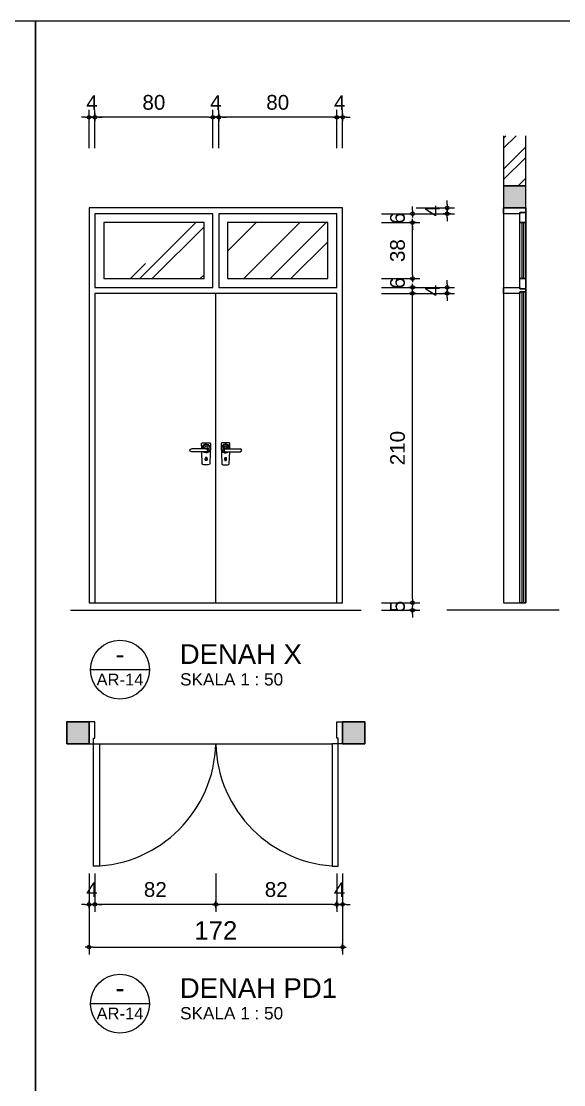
# Model space of a CAD drawing. Header units: inches. Extents: x 249 to 1192, y -18 to 440.
# Drawn here: x 286.01 to 293.37, y 130.47 to 144.9 of the extents above; entities that cross this region are included whole.
import ezdxf
from ezdxf.enums import TextEntityAlignment as Align

# ---------------------------------------------------------------- set-up
doc = ezdxf.new("R2010")
doc.units = ezdxf.units.IN
doc.header["$MEASUREMENT"] = 0
for name, color, linetype, lineweight in [('ars', 11, 'Continuous', 0), ('ARSIR', 8, 'Continuous', 5), ('KACA', 141, 'Continuous', 30), ('KUSEN', 16, 'Continuous', 15), ('lan', 7, 'Continuous', 15), ('NOT', 7, 'Continuous', 9), ('tem', 5, 'Continuous', 20), ('TEXS', 7, 'Continuous', 9), ('TEXT (KET. POLA)', 4, 'Continuous', 5)]:
    doc.layers.add(name, color=color, linetype=linetype, lineweight=lineweight)
doc.layers.add('KOLOM', color=5, linetype='Continuous')
doc.styles.add('S', font='SIMPLEX', dxfattribs={"width": 1.1})
doc.styles.get("Standard").update_dxf_attribs({"font": 'arial.ttf'})
doc.dimstyles.new('SK-50', dxfattribs={"dimtxt": 0.25, "dimasz": 0.1, "dimexe": 0.1, "dimexo": 0, "dimgap": 0.1, "dimtad": 1, "dimdec": 0, "dimlfac": 50, "dimzin": 12, "dimdsep": 46, "dimtxsty": 'Standard', "dimblk": 'BULAT', "dimcen": 0.1, "dimadec": 0, "dimazin": 3, "dimtfac": 1, "dimtdec": 0, "dimtix": 1, "dimtofl": 0, "dimtmove": 0, "dimatfit": 3, "dimldrblk": 'BULAT', "dimfxl": 0, "dimtolj": 1, "dimtzin": 0, "dimarcsym": 0})

# ---------------------------------------------------------------- blocks, each defined once
blk = doc.blocks.new('HANDEL')
at = {"elevation": -400}
blk.add_lwpolyline([(849.93, 208.99), (850.05, 212.47, 0.424007), (849.55, 212.99), (844.58, 212.99, 0.424007), (844.08, 212.47), (844.53, 198.96, 0.404487), (845.53, 197.99), (848.6, 197.99, 0.404487), (849.6, 198.96), (849.86, 206.99)], format="xyb", dxfattribs=at)
blk.add_lwpolyline([(847.82, 209.31), (846.29, 209.31), (846.29, 208.98), (847.82, 208.98)], close=True, dxfattribs=at)
for points in [[(846.64, 202.99), (846.64, 202.62)], [(846.64, 202.99), (847.44, 202.99)], [(846.94, 202.39), (847.14, 202.39)], [(846.94, 202.39), (846.94, 201.59)], [(847.04, 208.99), (857.04, 208.99)], [(847.04, 206.99), (857.04, 206.99)], [(847.04, 202.39), (847.04, 201.59)], [(847.14, 202.39), (847.14, 201.59)], [(847.44, 202.99), (847.44, 202.62)], [(846.64, 201.35), (846.64, 200.99)], [(846.64, 200.99), (847.44, 200.99)], [(846.94, 201.99), (847.14, 201.99)], [(846.94, 201.59), (847.14, 201.59)], [(847.44, 201.35), (847.44, 200.99)]]:
    blk.add_lwpolyline(points, dxfattribs=at)
for radius in [0.65, 0.55]:
    blk.add_circle((847.04, 201.99, -400), radius)
for centre, radius, start, end in [((847.05, 209.15, -400), 3, 356.95117, 313.9576), ((847.05, 209.15, -400), 2.5, 356.34064, 300.25126), ((847.05, 209.15, -400), 1.5, 353.89366, 227.38161), ((847.04, 207.99, -400), 1, 83.89448, 270), ((847.04, 201.99, -400), 0.75, 122.23095, 237.76905), ((847.04, 201.99, -400), 0.75, 302.23095, 57.76905), ((857.04, 207.99, -400), 1, 270, 90)]:
    blk.add_arc(centre, radius, start, end)
blk = doc.blocks.new('BULAT')
for p, q in [((-1, 0), (1, 0)), ((0, -1), (0, 1))]:
    blk.add_line(p, q)
blk.add_circle((0, 0), 0.5)
blk = doc.blocks.new('*D844')
at = {"layer": 'DEFPOINTS', "color": 0}
for p in [(286.928, 143.596), (286.928, 143.177), (287.008, 143.177)]:
    blk.add_point(p, dxfattribs=at)
at = {"layer": 'TEXS', "color": 0, "lineweight": -2}
for p, q in [((286.928, 143.177), (286.928, 143.696)), ((287.008, 143.177), (287.008, 143.696)), ((286.878, 143.596), (286.828, 143.596)), ((287.058, 143.596), (287.108, 143.596))]:
    blk.add_line(p, q, dxfattribs=at)
at = {"layer": 'TEXS', "color": 0, "lineweight": -2, "xscale": 0.05, "yscale": 0.05, "zscale": 0.05}
blk.add_blockref('BULAT', (286.928, 143.596), dxfattribs=at)
at = {"layer": 'TEXS', "color": 0, "lineweight": -2, "xscale": 0.05, "yscale": 0.05, "zscale": 0.05, "rotation": 180}
blk.add_blockref('BULAT', (287.008, 143.596), dxfattribs=at)
at = {"layer": 'TEXS', "color": 0, "insert": (286.968, 143.796), "char_height": 0.2, "attachment_point": 5}
blk.add_mtext('\\A1;4', dxfattribs=at)
blk = doc.blocks.new('*D845')
at = {"layer": 'DEFPOINTS', "color": 0}
for p in [(287.008, 143.596), (287.008, 143.177), (288.608, 143.177)]:
    blk.add_point(p, dxfattribs=at)
at = {"layer": 'TEXS', "color": 0, "lineweight": -2}
for p, q in [((287.008, 143.177), (287.008, 143.696)), ((288.608, 143.177), (288.608, 143.696)), ((288.558, 143.596), (287.058, 143.596))]:
    blk.add_line(p, q, dxfattribs=at)
at = {"layer": 'TEXS', "color": 0, "lineweight": -2, "xscale": 0.05, "yscale": 0.05, "zscale": 0.05, "rotation": 180}
blk.add_blockref('BULAT', (287.008, 143.596), dxfattribs=at)
at = {"layer": 'TEXS', "color": 0, "lineweight": -2, "xscale": 0.05, "yscale": 0.05, "zscale": 0.05}
blk.add_blockref('BULAT', (288.608, 143.596), dxfattribs=at)
at = {"layer": 'TEXS', "color": 0, "insert": (287.808, 143.798), "char_height": 0.2, "attachment_point": 5}
blk.add_mtext('\\A1;80', dxfattribs=at)
blk = doc.blocks.new('*D846')
at = {"layer": 'DEFPOINTS', "color": 0}
for p in [(288.608, 143.596), (288.608, 143.177), (288.688, 143.177)]:
    blk.add_point(p, dxfattribs=at)
at = {"layer": 'TEXS', "color": 0, "lineweight": -2}
for p, q in [((288.608, 143.177), (288.608, 143.696)), ((288.688, 143.177), (288.688, 143.696)), ((288.558, 143.596), (288.508, 143.596)), ((288.738, 143.596), (288.788, 143.596))]:
    blk.add_line(p, q, dxfattribs=at)
at = {"layer": 'TEXS', "color": 0, "lineweight": -2, "xscale": 0.05, "yscale": 0.05, "zscale": 0.05}
blk.add_blockref('BULAT', (288.608, 143.596), dxfattribs=at)
at = {"layer": 'TEXS', "color": 0, "lineweight": -2, "xscale": 0.05, "yscale": 0.05, "zscale": 0.05, "rotation": 180}
blk.add_blockref('BULAT', (288.688, 143.596), dxfattribs=at)
at = {"layer": 'TEXS', "color": 0, "insert": (288.648, 143.796), "char_height": 0.2, "attachment_point": 5}
blk.add_mtext('\\A1;4', dxfattribs=at)
blk = doc.blocks.new('*D847')
at = {"layer": 'DEFPOINTS', "color": 0}
for p in [(288.688, 143.596), (288.688, 143.177), (290.289, 143.177)]:
    blk.add_point(p, dxfattribs=at)
at = {"layer": 'TEXS', "color": 0, "lineweight": -2}
for p, q in [((288.688, 143.177), (288.688, 143.696)), ((290.289, 143.177), (290.289, 143.696)), ((290.239, 143.596), (288.738, 143.596))]:
    blk.add_line(p, q, dxfattribs=at)
at = {"layer": 'TEXS', "color": 0, "lineweight": -2, "xscale": 0.05, "yscale": 0.05, "zscale": 0.05, "rotation": 180}
blk.add_blockref('BULAT', (288.688, 143.596), dxfattribs=at)
at = {"layer": 'TEXS', "color": 0, "lineweight": -2, "xscale": 0.05, "yscale": 0.05, "zscale": 0.05}
blk.add_blockref('BULAT', (290.289, 143.596), dxfattribs=at)
at = {"layer": 'TEXS', "color": 0, "insert": (289.488, 143.798), "char_height": 0.2, "attachment_point": 5}
blk.add_mtext('\\A1;80', dxfattribs=at)
blk = doc.blocks.new('*D848')
at = {"layer": 'DEFPOINTS', "color": 0}
for p in [(290.289, 143.596), (290.289, 143.177), (290.369, 143.177)]:
    blk.add_point(p, dxfattribs=at)
at = {"layer": 'TEXS', "color": 0, "lineweight": -2}
for p, q in [((290.289, 143.177), (290.289, 143.696)), ((290.369, 143.177), (290.369, 143.696)), ((290.239, 143.596), (290.189, 143.596)), ((290.419, 143.596), (290.469, 143.596))]:
    blk.add_line(p, q, dxfattribs=at)
at = {"layer": 'TEXS', "color": 0, "lineweight": -2, "xscale": 0.05, "yscale": 0.05, "zscale": 0.05}
blk.add_blockref('BULAT', (290.289, 143.596), dxfattribs=at)
at = {"layer": 'TEXS', "color": 0, "lineweight": -2, "xscale": 0.05, "yscale": 0.05, "zscale": 0.05, "rotation": 180}
blk.add_blockref('BULAT', (290.369, 143.596), dxfattribs=at)
at = {"layer": 'TEXS', "color": 0, "insert": (290.329, 143.796), "char_height": 0.2, "attachment_point": 5}
blk.add_mtext('\\A1;4', dxfattribs=at)
blk = doc.blocks.new('*D849')
at = {"layer": 'DEFPOINTS', "color": 0}
for p in [(291.366, 142.367), (291.786, 142.367), (291.366, 142.287)]:
    blk.add_point(p, dxfattribs=at)
at = {"layer": 'TEXS', "color": 0, "lineweight": -2}
for p, q in [((291.786, 142.417), (291.786, 142.467)), ((291.366, 142.367), (291.886, 142.367)), ((291.366, 142.287), (291.886, 142.287)), ((291.786, 142.237), (291.786, 142.187))]:
    blk.add_line(p, q, dxfattribs=at)
at = {"layer": 'TEXS', "color": 0, "lineweight": -2, "xscale": 0.05, "yscale": 0.05, "zscale": 0.05}
for p, rotation in [((291.786, 142.367), 270), ((291.786, 142.287), 90)]:
    blk.add_blockref('BULAT', p, dxfattribs=dict(at, rotation=rotation))
at = {"layer": 'TEXS', "color": 0, "insert": (291.586, 142.327), "char_height": 0.2, "attachment_point": 5, "rotation": 90}
blk.add_mtext('\\A1;4', dxfattribs=at)
blk = doc.blocks.new('*D850')
at = {"layer": 'DEFPOINTS', "color": 0}
for p in [(290.896, 142.287), (290.896, 142.167), (291.316, 142.287)]:
    blk.add_point(p, dxfattribs=at)
at = {"layer": 'TEXS', "color": 0, "lineweight": -2}
for p, q in [((291.316, 142.337), (291.316, 142.387)), ((290.896, 142.287), (291.416, 142.287)), ((290.896, 142.167), (291.416, 142.167)), ((291.316, 142.117), (291.316, 142.067))]:
    blk.add_line(p, q, dxfattribs=at)
at = {"layer": 'TEXS', "color": 0, "lineweight": -2, "xscale": 0.05, "yscale": 0.05, "zscale": 0.05}
for p, rotation in [((291.316, 142.287), 270), ((291.316, 142.167), 90)]:
    blk.add_blockref('BULAT', p, dxfattribs=dict(at, rotation=rotation))
at = {"layer": 'TEXS', "color": 0, "insert": (291.114, 142.227), "char_height": 0.2, "attachment_point": 5, "rotation": 90}
blk.add_mtext('\\A1;6', dxfattribs=at)
blk = doc.blocks.new('*D851')
at = {"layer": 'DEFPOINTS', "color": 0}
for p in [(290.896, 142.167), (291.316, 142.167), (290.896, 141.407)]:
    blk.add_point(p, dxfattribs=at)
at = {"layer": 'TEXS', "color": 0, "lineweight": -2}
for p, q in [((290.896, 142.167), (291.416, 142.167)), ((291.316, 141.457), (291.316, 142.117)), ((290.896, 141.407), (291.416, 141.407))]:
    blk.add_line(p, q, dxfattribs=at)
at = {"layer": 'TEXS', "color": 0, "lineweight": -2, "xscale": 0.05, "yscale": 0.05, "zscale": 0.05}
for p, rotation in [((291.316, 142.167), 90), ((291.316, 141.407), 270)]:
    blk.add_blockref('BULAT', p, dxfattribs=dict(at, rotation=rotation))
at = {"layer": 'TEXS', "color": 0, "insert": (291.114, 141.787), "char_height": 0.2, "attachment_point": 5, "rotation": 90}
blk.add_mtext('\\A1;38', dxfattribs=at)
blk = doc.blocks.new('*D852')
at = {"layer": 'DEFPOINTS', "color": 0}
for p in [(290.896, 141.407), (291.316, 141.407), (290.896, 141.287)]:
    blk.add_point(p, dxfattribs=at)
at = {"layer": 'TEXS', "color": 0, "lineweight": -2}
for p, q in [((291.316, 141.457), (291.316, 141.507)), ((290.896, 141.407), (291.416, 141.407)), ((290.896, 141.287), (291.416, 141.287)), ((291.316, 141.237), (291.316, 141.187))]:
    blk.add_line(p, q, dxfattribs=at)
at = {"layer": 'TEXS', "color": 0, "lineweight": -2, "xscale": 0.05, "yscale": 0.05, "zscale": 0.05}
for p, rotation in [((291.316, 141.407), 270), ((291.316, 141.287), 90)]:
    blk.add_blockref('BULAT', p, dxfattribs=dict(at, rotation=rotation))
at = {"layer": 'TEXS', "color": 0, "insert": (291.114, 141.347), "char_height": 0.2, "attachment_point": 5, "rotation": 90}
blk.add_mtext('\\A1;6', dxfattribs=at)
blk = doc.blocks.new('*D853')
at = {"layer": 'DEFPOINTS', "color": 0}
for p in [(291.366, 141.287), (291.366, 141.207), (291.786, 141.287)]:
    blk.add_point(p, dxfattribs=at)
at = {"layer": 'TEXS', "color": 0, "lineweight": -2}
for p, q in [((291.786, 141.337), (291.786, 141.387)), ((291.366, 141.287), (291.886, 141.287)), ((291.366, 141.207), (291.886, 141.207)), ((291.786, 141.157), (291.786, 141.107))]:
    blk.add_line(p, q, dxfattribs=at)
at = {"layer": 'TEXS', "color": 0, "lineweight": -2, "xscale": 0.05, "yscale": 0.05, "zscale": 0.05}
for p, rotation in [((291.786, 141.287), 270), ((291.786, 141.207), 90)]:
    blk.add_blockref('BULAT', p, dxfattribs=dict(at, rotation=rotation))
at = {"layer": 'TEXS', "color": 0, "insert": (291.586, 141.247), "char_height": 0.2, "attachment_point": 5, "rotation": 90}
blk.add_mtext('\\A1;4', dxfattribs=at)
blk = doc.blocks.new('*D854')
at = {"layer": 'DEFPOINTS', "color": 0}
for p in [(290.896, 141.207), (291.316, 141.207), (290.896, 137.007)]:
    blk.add_point(p, dxfattribs=at)
at = {"layer": 'TEXS', "color": 0, "lineweight": -2}
for p, q in [((290.896, 141.207), (291.416, 141.207)), ((291.316, 137.057), (291.316, 141.157)), ((290.896, 137.007), (291.416, 137.007))]:
    blk.add_line(p, q, dxfattribs=at)
at = {"layer": 'TEXS', "color": 0, "lineweight": -2, "xscale": 0.05, "yscale": 0.05, "zscale": 0.05}
for p, rotation in [((291.316, 141.207), 90), ((291.316, 137.007), 270)]:
    blk.add_blockref('BULAT', p, dxfattribs=dict(at, rotation=rotation))
at = {"layer": 'TEXS', "color": 0, "insert": (291.114, 139.107), "char_height": 0.2, "attachment_point": 5, "rotation": 90}
blk.add_mtext('\\A1;210', dxfattribs=at)
blk = doc.blocks.new('*D855')
at = {"layer": 'DEFPOINTS', "color": 0}
for p in [(290.896, 137.007), (291.316, 137.007), (290.896, 136.907)]:
    blk.add_point(p, dxfattribs=at)
at = {"layer": 'TEXS', "color": 0, "lineweight": -2}
for p, q in [((290.896, 137.007), (291.416, 137.007)), ((291.316, 137.057), (291.316, 137.107)), ((290.896, 136.907), (291.416, 136.907)), ((291.316, 136.857), (291.316, 136.807))]:
    blk.add_line(p, q, dxfattribs=at)
at = {"layer": 'TEXS', "color": 0, "lineweight": -2, "xscale": 0.05, "yscale": 0.05, "zscale": 0.05}
for p, rotation in [((291.316, 137.007), 270), ((291.316, 136.907), 90)]:
    blk.add_blockref('BULAT', p, dxfattribs=dict(at, rotation=rotation))
at = {"layer": 'TEXS', "color": 0, "insert": (291.114, 136.957), "char_height": 0.2, "attachment_point": 5, "rotation": 90}
blk.add_mtext('\\A1;5', dxfattribs=at)
blk = doc.blocks.new('Ndtpd')
blk.add_line((0.747, 0), (-0.747, 0))
blk.add_circle((0, 0), 0.747)
at = {"color": 10, "style": 'S', "width": 1.1, "flags": 4}
blk.add_attdef('NO', text='', height=0.5, dxfattribs=at).set_placement((0, 0.148), align=Align.CENTER)
blk.add_attdef('NDTPD', (1.516, 0.148), '', height=0.5, dxfattribs=at)
at = {"color": 5, "style": 'S', "width": 1.1, "flags": 4}
blk.add_attdef('NOLBR', text='', height=0.3, dxfattribs=at).set_placement((0, -0.398), align=Align.CENTER)
blk.add_attdef('SKALA', (1.523, -0.398), '', height=0.3, dxfattribs=at)
blk = doc.blocks.new('KP')
at = {"layer": 'TEXT (KET. POLA)'}
blk.add_hatch(color=256, dxfattribs=at).paths.add_polyline_path([(-0.075, 0.075), (-0.075, -0.075), (0.075, -0.075), (0.075, 0.075)])
at = {"layer": 'KACA'}
blk.add_lwpolyline([(-0.075, -0.075), (0.075, -0.075), (0.075, 0.075), (-0.075, 0.075)], close=True, dxfattribs=at)
blk = doc.blocks.new('*D856')
at = {"layer": 'DEFPOINTS', "color": 0}
for p in [(286.928, 133.332), (287.008, 133.332), (286.928, 132.913)]:
    blk.add_point(p, dxfattribs=at)
at = {"layer": 'TEXS', "color": 0, "lineweight": -2}
for p, q in [((286.928, 133.332), (286.928, 132.813)), ((287.008, 133.332), (287.008, 132.813)), ((286.878, 132.913), (286.828, 132.913)), ((287.058, 132.913), (287.108, 132.913))]:
    blk.add_line(p, q, dxfattribs=at)
at = {"layer": 'TEXS', "color": 0, "lineweight": -2, "xscale": 0.05, "yscale": 0.05, "zscale": 0.05}
for p, rotation in [((286.928, 132.913), 359.999999999974), ((287.008, 132.913), 179.9999999999739)]:
    blk.add_blockref('BULAT', p, dxfattribs=dict(at, rotation=rotation))
at = {"layer": 'TEXS', "color": 0, "insert": (286.968, 133.113), "char_height": 0.2, "attachment_point": 5}
blk.add_mtext('\\A1;4', dxfattribs=at)
blk = doc.blocks.new('*D857')
at = {"layer": 'DEFPOINTS', "color": 0}
for p in [(287.008, 133.332), (288.648, 133.332), (287.008, 132.913)]:
    blk.add_point(p, dxfattribs=at)
at = {"layer": 'TEXS', "color": 0, "lineweight": -2}
for p, q in [((287.008, 133.332), (287.008, 132.813)), ((288.648, 133.332), (288.648, 132.813)), ((288.598, 132.913), (287.058, 132.913))]:
    blk.add_line(p, q, dxfattribs=at)
at = {"layer": 'TEXS', "color": 0, "lineweight": -2, "xscale": 0.05, "yscale": 0.05, "zscale": 0.05}
for p, rotation in [((287.008, 132.913), 179.9999999999739), ((288.648, 132.913), 359.999999999974)]:
    blk.add_blockref('BULAT', p, dxfattribs=dict(at, rotation=rotation))
at = {"layer": 'TEXS', "color": 0, "insert": (287.828, 133.115), "char_height": 0.2, "attachment_point": 5}
blk.add_mtext('\\A1;82', dxfattribs=at)
blk = doc.blocks.new('*D858')
at = {"layer": 'DEFPOINTS', "color": 0}
for p in [(288.648, 133.332), (290.288, 133.332), (288.648, 132.913)]:
    blk.add_point(p, dxfattribs=at)
at = {"layer": 'TEXS', "color": 0, "lineweight": -2}
for p, q in [((288.648, 133.332), (288.648, 132.813)), ((290.288, 133.332), (290.288, 132.813)), ((290.238, 132.913), (288.698, 132.913))]:
    blk.add_line(p, q, dxfattribs=at)
at = {"layer": 'TEXS', "color": 0, "lineweight": -2, "xscale": 0.05, "yscale": 0.05, "zscale": 0.05}
for p, rotation in [((288.648, 132.913), 179.9999999999739), ((290.288, 132.913), 359.999999999974)]:
    blk.add_blockref('BULAT', p, dxfattribs=dict(at, rotation=rotation))
at = {"layer": 'TEXS', "color": 0, "insert": (289.468, 133.115), "char_height": 0.2, "attachment_point": 5}
blk.add_mtext('\\A1;82', dxfattribs=at)
blk = doc.blocks.new('*D859')
at = {"layer": 'DEFPOINTS', "color": 0}
for p in [(290.288, 133.332), (290.369, 133.332), (290.288, 132.913)]:
    blk.add_point(p, dxfattribs=at)
at = {"layer": 'TEXS', "color": 0, "lineweight": -2}
for p, q in [((290.288, 133.332), (290.288, 132.813)), ((290.369, 133.332), (290.369, 132.813)), ((290.238, 132.913), (290.188, 132.913)), ((290.419, 132.913), (290.469, 132.913))]:
    blk.add_line(p, q, dxfattribs=at)
at = {"layer": 'TEXS', "color": 0, "lineweight": -2, "xscale": 0.05, "yscale": 0.05, "zscale": 0.05}
for p, rotation in [((290.288, 132.913), 359.999999999974), ((290.369, 132.913), 179.9999999999739)]:
    blk.add_blockref('BULAT', p, dxfattribs=dict(at, rotation=rotation))
at = {"layer": 'TEXS', "color": 0, "insert": (290.328, 133.113), "char_height": 0.2, "attachment_point": 5}
blk.add_mtext('\\A1;4', dxfattribs=at)
blk = doc.blocks.new('*D860')
at = {"layer": 'DEFPOINTS', "color": 0}
for p in [(286.928, 132.913), (290.369, 132.913), (290.369, 132.335)]:
    blk.add_point(p, dxfattribs=at)
at = {"layer": 'TEXS', "color": 0, "lineweight": -2}
for p, q in [((286.928, 132.913), (286.928, 132.235)), ((290.369, 132.913), (290.369, 132.235)), ((286.978, 132.335), (290.319, 132.335))]:
    blk.add_line(p, q, dxfattribs=at)
at = {"layer": 'TEXS', "color": 0, "lineweight": -2, "xscale": 0.05, "yscale": 0.05, "zscale": 0.05, "rotation": 180}
blk.add_blockref('BULAT', (286.928, 132.335), dxfattribs=at)
at = {"layer": 'TEXS', "color": 0, "lineweight": -2, "xscale": 0.05, "yscale": 0.05, "zscale": 0.05}
blk.add_blockref('BULAT', (290.369, 132.335), dxfattribs=at)
at = {"layer": 'TEXS', "color": 0, "insert": (288.648, 132.561), "char_height": 0.25, "attachment_point": 5}
blk.add_mtext('\\A1;172', dxfattribs=at)

msp = doc.modelspace()

# ---------------------------------------------------------------- hatches: boundary and pattern name
at = {"layer": 'ars'}
h = msp.add_hatch(dxfattribs=at)
h.set_pattern_fill('ANSI32', color=256, scale=0.8, style=0)
h.set_pattern_definition([(45, (345.35468, 799.84733), (-0.21213203, 0.21213203), []), (45, (345.4961, 799.84733), (-0.21213203, 0.21213203), [])])
h.paths.add_polyline_path([(292.8532, 143.3461), (292.5532, 143.3461), (292.5532, 142.6666), (292.8532, 142.6666)])
at = {"layer": 'ARSIR'}
msp.add_hatch(color=256, dxfattribs=at).paths.add_polyline_path([(292.5532, 142.3666), (292.8532, 142.3666), (292.8532, 142.6666), (292.5532, 142.6666)])
at = {"layer": 'KACA'}
h = msp.add_hatch(dxfattribs=at)
h.set_pattern_fill('AR-RROOF', color=256, angle=45, style=0)
h.set_pattern_definition([(45, (-90.0519, -210.8055), (0.8485281, 2.2627417), [15, -2, 5, -1]), (45, (-89.465, -209.5115), (-1.6475588, 0.2333452), [3, -0.33, 6, -0.75]), (45, (-90.2994, -209.8509), (3.2031937, 4.1507168), [8, -1.4, 4, -1])])
h.paths.add_polyline_path([(288.4882, 142.1666), (287.1279, 142.1666), (287.1279, 141.4066), (288.4882, 141.4066)])
h.paths.add_polyline_path([(290.1686, 142.1666), (288.8082, 142.1666), (288.8082, 141.4066), (290.1686, 141.4066)])

# ---------------------------------------------------------------- linework, layer by layer
at = {"layer": 'ars'}
for points in [[(292.8032, 142.1666), (292.8232, 142.1666), (292.8232, 141.4066), (292.8032, 141.4066)], [(292.8032, 141.2269), (292.8232, 141.2269), (292.8232, 137.0066), (292.8032, 137.0066)]]:
    msp.add_lwpolyline(points, close=True, dxfattribs=at)
at = {"layer": 'KOLOM', "color": 0}
for p, q in [((292.7732, 142.2866), (292.7732, 142.3066)), ((292.7732, 141.2866), (292.7732, 141.2666)), ((292.7732, 141.2069), (292.7732, 141.2269)), ((287.0682, 135.0923), (290.2283, 135.0923))]:
    msp.add_line(p, q, dxfattribs=at)
at = {"layer": 'KUSEN'}
for p, q in [((292.8532, 142.3666), (292.5532, 142.3666)), ((288.6482, 137.0066), (288.6482, 141.2066))]:
    msp.add_line(p, q, dxfattribs=at)
at = {"layer": 'KUSEN', "color": 4}
for p, q in [((286.6779, 136.9066), (290.6186, 136.9066)), ((293.3083, 136.9066), (291.7803, 136.9066))]:
    msp.add_line(p, q, dxfattribs=at)
msp.add_lwpolyline([(292.5532, 142.3666), (292.8532, 142.3666), (292.8532, 142.6666), (292.5532, 142.6666)], close=True, dxfattribs=at)
at = {"layer": 'KUSEN'}
for points in [[(290.3686, 142.3666), (286.9279, 142.3666), (286.9279, 137.0066), (290.3686, 137.0066)], [(288.6082, 142.2866), (287.0082, 142.2866), (287.0082, 141.2866), (288.6082, 141.2866)], [(288.4882, 142.1666), (287.1279, 142.1666), (287.1279, 141.4066), (288.4882, 141.4066)], [(290.2883, 142.2866), (288.6882, 142.2866), (288.6882, 141.2866), (290.2883, 141.2866)], [(290.1686, 142.1666), (288.8082, 142.1666), (288.8082, 141.4066), (290.1686, 141.4066)], [(292.7732, 142.3066), (292.8532, 142.3066), (292.8532, 142.1666), (292.7732, 142.1666)], [(292.7732, 142.1666), (292.8532, 142.1666), (292.8532, 141.4066), (292.7732, 141.4066)], [(292.7732, 141.4066), (292.8532, 141.4066), (292.8532, 141.2666), (292.7732, 141.2666)], [(287.0082, 137.0066), (290.2883, 137.0066), (290.2883, 141.2066), (287.0082, 141.2066)], [(287.0082, 137.0066), (290.2883, 137.0066), (290.2883, 141.2066), (287.0082, 141.2066)], [(292.7732, 141.2269), (292.8532, 141.2269), (292.8532, 137.0066), (292.7732, 137.0066)], [(287.0682, 135.0923), (287.0682, 133.4322), (286.9882, 133.4322), (286.9882, 135.0923)], [(290.2283, 135.0923), (290.228, 133.4322), (290.308, 133.4322), (290.3083, 135.0923)]]:
    msp.add_lwpolyline(points, close=True, dxfattribs=at)
for points in [[(292.5532, 142.2866), (292.5532, 142.3666), (292.8532, 142.3666), (292.8532, 142.3066), (292.7732, 142.3066), (292.7732, 142.2866), (292.5532, 142.2866)], [(292.5532, 141.2866), (292.7732, 141.2866), (292.7732, 141.2666), (292.8532, 141.2666), (292.8532, 141.2269), (292.7732, 141.2269), (292.7732, 141.2066), (292.5532, 141.2066), (292.5532, 141.2866)], [(286.9279, 135.0923), (286.9882, 135.0923), (286.9882, 135.1723), (287.0082, 135.1723), (287.0082, 135.3923), (286.9279, 135.3923), (286.9279, 135.0923)], [(290.3686, 135.0923), (290.3083, 135.0923), (290.3083, 135.1723), (290.2883, 135.1723), (290.2883, 135.3923), (290.3686, 135.3923), (290.3686, 135.0923)]]:
    msp.add_lwpolyline(points, dxfattribs=at)
for centre, radius, start, end in [((286.9457, 135.1348), 1.7031, 271.42892, 358.57133), ((290.3502, 135.1342), 1.7025, 181.41118, 268.57806)]:
    msp.add_arc(centre, radius, start, end, dxfattribs=at)
at = {"layer": 'lan'}
msp.add_lwpolyline([(292.5532, 137.0066), (292.8532, 137.0066), (292.8532, 142.3666), (292.5532, 142.3666)], close=True, dxfattribs=at)
at = {"layer": 'tem'}
msp.add_lwpolyline([(292.5532, 143.3461), (292.5532, 142.6666), (292.8532, 142.6666), (292.8532, 143.3461)], dxfattribs=at)
at = {"layer": 'TEXS'}
for points in [[(276.7565, 124.863), (286.2039, 124.863), (286.2039, 144.8998), (276.7565, 144.8998)], [(286.2039, 124.863), (295.6514, 124.863), (295.6514, 144.8998), (286.2039, 144.8998)]]:
    msp.add_lwpolyline(points, close=True, dxfattribs=at)

# ---------------------------------------------------------------- block references
at = {"layer": 'KUSEN'}
for name, p, xscale, yscale, zscale in [('HANDEL', (305.4573, 134.9182), -0.02, 0.02, 0.02), ('HANDEL', (271.8392, 134.9182), 0.02, 0.02, 0.02), ('KP', (286.7779, 135.2423), 2, 2, 2), ('KP', (290.5186, 135.2423), -2, 2, 2)]:
    msp.add_blockref(name, p, dxfattribs=dict(at, xscale=xscale, yscale=yscale, zscale=zscale))
at = {"layer": 'NOT', "lineweight": 0}
ref = msp.add_blockref('Ndtpd', (287.3482, 136.0985), dxfattribs=dict(at, xscale=0.5354752342703932, yscale=0.5354752342703932, zscale=0.5354752342703932))
ref.add_attrib('NO', '-', dxfattribs={"layer": '0', "height": 0.2667, "flags": 4}).set_placement((287.348, 136.1775), align=Align.CENTER)
ref.add_attrib('NDTPD', 'DENAH X', (288.16, 136.1775), dxfattribs={"layer": '0', "height": 0.26667, "flags": 4})
ref.add_attrib('NOLBR', 'AR-14', dxfattribs={"layer": '0', "height": 0.16064, "flags": 4}).set_placement((287.348, 135.8852), align=Align.CENTER)
ref.add_attrib('SKALA', 'SKALA 1 : 50', (288.1639, 135.8852), dxfattribs={"layer": '0', "height": 0.166667, "flags": 4})
ref = msp.add_blockref('Ndtpd', (287.3482, 131.5666), dxfattribs=dict(at, xscale=0.5354752342703932, yscale=0.5354752342703932, zscale=0.5354752342703932))
ref.add_attrib('NO', '-', dxfattribs={"layer": '0', "height": 0.2667, "flags": 4}).set_placement((287.348, 131.6456), align=Align.CENTER)
ref.add_attrib('NDTPD', 'DENAH PD1', (288.16, 131.6456), dxfattribs={"layer": '0', "height": 0.26667, "flags": 4})
ref.add_attrib('NOLBR', 'AR-14', dxfattribs={"layer": '0', "height": 0.16064, "flags": 4}).set_placement((287.348, 131.3533), align=Align.CENTER)
ref.add_attrib('SKALA', 'SKALA 1 : 50', (288.1639, 131.3533), dxfattribs={"layer": '0', "height": 0.166667, "flags": 4})

# ---------------------------------------------------------------- dimensions: what is measured, and where the dimension line sits
at = {"layer": 'TEXS'}
for base, p1, p2, angle, picture, middle in [((286.9279, 143.5961), (287.0079, 143.1766), (286.9279, 143.1766), 180, '*D844', (286.9679, 143.5961)), ((287.0079, 143.5961), (288.6082, 143.1766), (287.0079, 143.1766), 180, '*D845', (287.808, 143.5961)), ((288.6082, 143.5961), (288.6882, 143.1766), (288.6082, 143.1766), 180, '*D846', (288.6482, 143.5961)), ((288.6882, 143.5961), (290.2886, 143.1766), (288.6882, 143.1766), 180, '*D847', (289.4884, 143.5961)), ((290.2886, 143.5961), (290.3686, 143.1766), (290.2886, 143.1766), 180, '*D848', (290.3286, 143.5961)), ((291.7856, 142.3666), (291.366, 142.2866), (291.366, 142.3666), 90, '*D849', (291.7856, 142.3266)), ((291.316, 142.2866), (290.8965, 142.1666), (290.8965, 142.2866), 90, '*D850', (291.316, 142.2266)), ((291.316, 142.1666), (290.8965, 141.4066), (290.8965, 142.1666), 90, '*D851', (291.316, 141.7866)), ((291.316, 141.4066), (290.8965, 141.2866), (290.8965, 141.4066), 90, '*D852', (291.316, 141.3466)), ((291.7856, 141.2866), (291.366, 141.2066), (291.366, 141.2866), 90, '*D853', (291.7856, 141.2466)), ((291.316, 141.2066), (290.8965, 137.0066), (290.8965, 141.2066), 90, '*D854', (291.316, 139.1066)), ((291.316, 137.0066), (290.8965, 136.9066), (290.8965, 137.0066), 90, '*D855', (291.316, 136.9566)), ((286.9279, 132.9127), (287.0082, 133.3322), (286.9279, 133.3322), 180, '*D856', (286.968, 132.9127)), ((287.0082, 132.9127), (288.6482, 133.3322), (287.0082, 133.3322), 180, '*D857', (287.8282, 132.9127)), ((288.6482, 132.9127), (290.2883, 133.3322), (288.6482, 133.3322), 180, '*D858', (289.4683, 132.9127)), ((290.2883, 132.9127), (290.3686, 133.3322), (290.2883, 133.3322), 180, '*D859', (290.3285, 132.9127))]:
    dim = msp.add_linear_dim(base=base, p1=p1, p2=p2, angle=angle, dimstyle='SK-50', override={"dimtxt": 0.2, "dimasz": 0.05}, dxfattribs=at)
    dim.commit()
    dim.dimension.update_dxf_attribs({"geometry": picture, "text_midpoint": middle, "dimtype": 160})
dim = msp.add_linear_dim(base=(290.3686, 132.3353), p1=(286.9279, 132.9127), p2=(290.3686, 132.9127), dimstyle='SK-50', override={"dimasz": 0.05}, dxfattribs=at)
dim.commit()
dim.dimension.update_dxf_attribs({"geometry": '*D860', "text_midpoint": (288.6482, 132.5608)})

doc.saveas('drawing.dxf')
